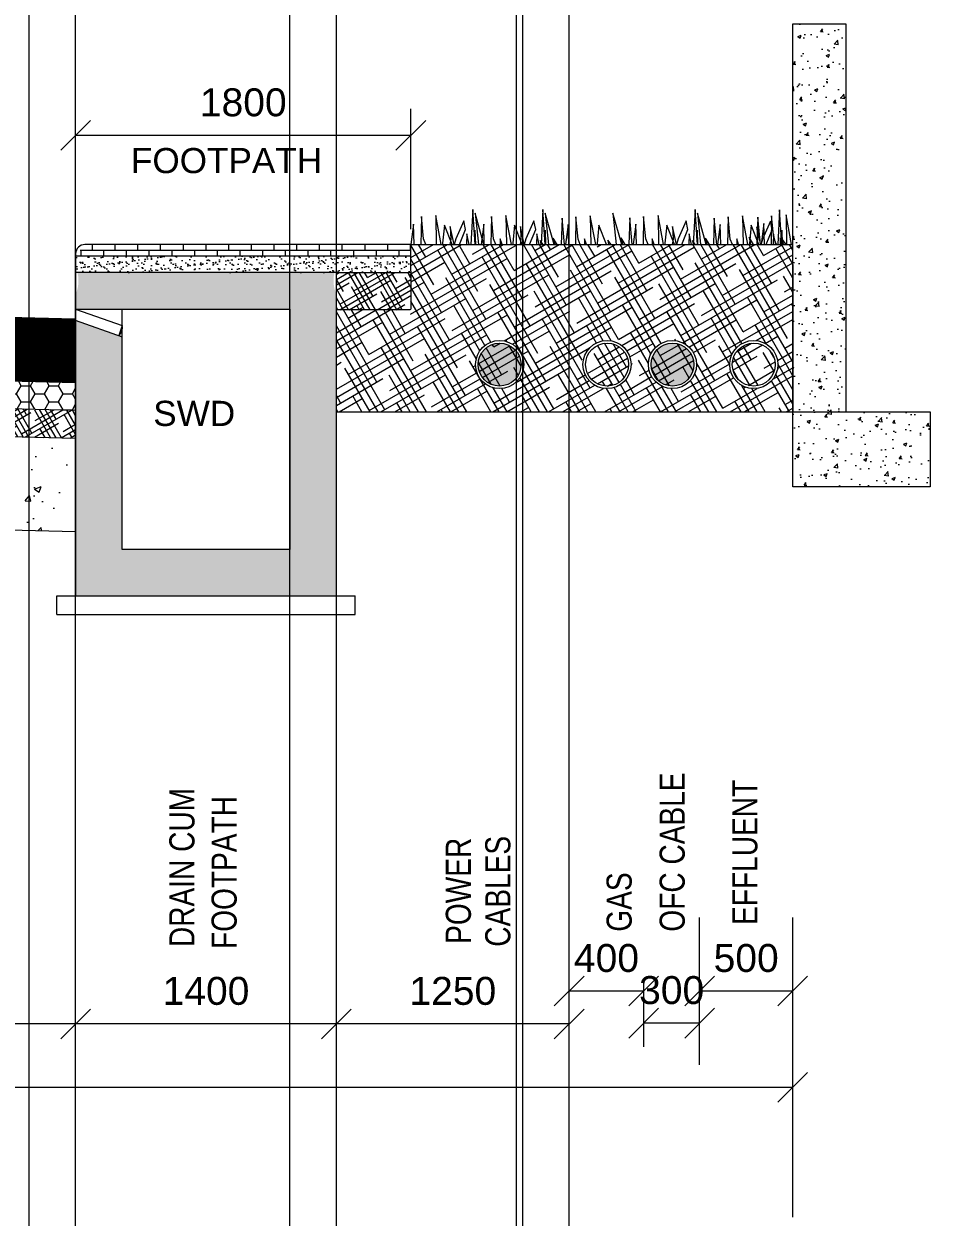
# Model space of a CAD drawing. Header units: inches. Extents: x 1863003 to 1881330, y 133141 to 515800.
# Drawn here: x 1875615 to 1880480, y 338848 to 345256 of the extents above; entities that cross this region are included whole.
import ezdxf

# ---------------------------------------------------------------- set-up
doc = ezdxf.new("R2010")
doc.units = ezdxf.units.IN
doc.header["$MEASUREMENT"] = 0
doc.layers.get('0').update_dxf_attribs({"color": 4, "linetype": 'ELEC_LINE', "lineweight": 13})
doc.layers.get('Defpoints').update_dxf_attribs({"lineweight": 13})
for name, color, linetype, lineweight in [('DIM', 7, 'Continuous', 13), ('DIMEN', 7, 'Continuous', 13), ('HATCH', 252, 'Continuous', 13)]:
    doc.layers.add(name, color=color, linetype=linetype, lineweight=lineweight)
doc.styles.add('ARIAL', font='arial.ttf')
doc.styles.get("Standard").update_dxf_attribs({"font": 'romans.shx'})
doc.linetypes.add('ELEC_LINE', pattern='A,12.7,-5.08,["EL",Standard,S=2.54,R=0,X=-2.54,Y=-1.27],-5.08', length=22.86)
doc.dimstyles.get("Standard").update_dxf_attribs({"dimtxt": 180, "dimasz": 160, "dimexe": 50, "dimexo": 50, "dimgap": 100, "dimtad": 1, "dimdec": 0, "dimzin": 0, "dimdsep": 46, "dimtxsty": 'ARIAL', "dimcen": 0.09, "dimclrd": 256, "dimclre": 256, "dimclrt": 256, "dimadec": 0, "dimazin": 0, "dimtm": 1e-09, "dimtfac": 1, "dimtdec": 0, "dimtofl": 0, "dimtmove": 0, "dimatfit": 3, "dimfxl": 0, "dimtolj": 1, "dimtzin": 0, "dimlwd": 9, "dimlwe": -1, "dimarcsym": 0})

# ---------------------------------------------------------------- blocks, each defined once
blk = doc.blocks.new('_Oblique')
at = {"color": 0, "linetype": 'ByBlock', "lineweight": -2}
blk.add_line((-0.5, -0.5), (0.5, 0.5), dxfattribs=at)
blk = doc.blocks.new('*D115')
at = {"layer": 'Defpoints', "color": 0, "ltscale": 0.02}
for p in [(1878942.303417261, 339889.9065007608), (1878942.303417261, 339713.2693929845), (1879242.303417261, 339713.2693929845)]:
    blk.add_point(p, dxfattribs=at)
at = {"layer": 'DIMEN', "ltscale": 0.02}
for p, q in [((1878942.303417261, 339763.2693929845), (1878942.303417261, 339939.9065007608)), ((1879242.303417261, 339763.2693929845), (1879242.303417261, 339939.9065007608))]:
    blk.add_line(p, q, dxfattribs=at)
at = {"layer": 'DIMEN', "lineweight": 9, "ltscale": 0.02}
blk.add_line((1879242.303417261, 339889.9065007608), (1878942.303417261, 339889.9065007608), dxfattribs=at)
at = {"layer": 'DIMEN', "lineweight": 9, "ltscale": 0.02, "xscale": 160, "yscale": 160, "zscale": 160, "rotation": 180}
blk.add_blockref('_Oblique', (1878942.303417261, 339889.9065007608), dxfattribs=at)
at = {"layer": 'DIMEN', "lineweight": 9, "ltscale": 0.02, "xscale": 160, "yscale": 160, "zscale": 160}
blk.add_blockref('_Oblique', (1879242.303417261, 339889.9065007608), dxfattribs=at)
at = {"layer": 'DIMEN', "ltscale": 0.02, "insert": (1879092.303417261, 340066.543608537), "char_height": 150, "attachment_point": 5, "style": 'ARIAL'}
blk.add_mtext('\\A1;300', dxfattribs=at)
blk = doc.blocks.new('*D116')
at = {"layer": 'Defpoints', "color": 0, "ltscale": 0.02}
for p in [(1875892.303417261, 339885.6037509374), (1875892.303417261, 339885.6037509374), (1877292.303417261, 339885.6037509374)]:
    blk.add_point(p, dxfattribs=at)
at = {"layer": 'DIMEN', "lineweight": 9, "ltscale": 0.02}
blk.add_line((1877292.303417261, 339885.6037509374), (1875892.303417261, 339885.6037509374), dxfattribs=at)
at = {"layer": 'DIMEN', "lineweight": 9, "ltscale": 0.02, "xscale": 160, "yscale": 160, "zscale": 160, "rotation": 180}
blk.add_blockref('_Oblique', (1875892.303417261, 339885.6037509374), dxfattribs=at)
at = {"layer": 'DIMEN', "lineweight": 9, "ltscale": 0.02, "xscale": 160, "yscale": 160, "zscale": 160}
blk.add_blockref('_Oblique', (1877292.303417261, 339885.6037509374), dxfattribs=at)
at = {"layer": 'DIMEN', "ltscale": 0.02, "insert": (1876592.303417261, 340062.1896990956), "char_height": 150, "attachment_point": 5, "style": 'ARIAL'}
blk.add_mtext('\\A1;1400', dxfattribs=at)
blk = doc.blocks.new('*D117')
at = {"layer": 'Defpoints', "color": 0, "ltscale": 0.02}
for p in [(1868892.303417261, 339885.6037509374), (1868892.303417261, 339885.6037509374), (1875892.303417261, 339885.6037509374)]:
    blk.add_point(p, dxfattribs=at)
at = {"layer": 'DIMEN', "lineweight": 9, "ltscale": 0.02}
blk.add_line((1875892.303417261, 339885.6037509374), (1868892.303417261, 339885.6037509374), dxfattribs=at)
at = {"layer": 'DIMEN', "lineweight": 9, "ltscale": 0.02, "xscale": 160, "yscale": 160, "zscale": 160, "rotation": 180}
blk.add_blockref('_Oblique', (1868892.303417261, 339885.6037509374), dxfattribs=at)
at = {"layer": 'DIMEN', "lineweight": 9, "ltscale": 0.02, "xscale": 160, "yscale": 160, "zscale": 160}
blk.add_blockref('_Oblique', (1875892.303417261, 339885.6037509374), dxfattribs=at)
at = {"layer": 'DIMEN', "ltscale": 0.02, "insert": (1872392.303417261, 340062.1896990956), "char_height": 150, "attachment_point": 5, "style": 'ARIAL'}
blk.add_mtext('\\A1;7000', dxfattribs=at)
blk = doc.blocks.new('*D119')
at = {"layer": 'Defpoints', "color": 0, "ltscale": 0.02}
for p in [(1879742.303417261, 339545.3241603262), (1863742.303417261, 339367.7150198078), (1879742.303417261, 339367.7150198078)]:
    blk.add_point(p, dxfattribs=at)
at = {"layer": 'DIMEN', "ltscale": 0.02}
for p, q in [((1863742.303417261, 339417.7150198078), (1863742.303417261, 339595.3241603262)), ((1879742.303417261, 339417.7150198078), (1879742.303417261, 339595.3241603262))]:
    blk.add_line(p, q, dxfattribs=at)
at = {"layer": 'DIMEN', "lineweight": 9, "ltscale": 0.02}
blk.add_line((1863742.303417261, 339545.3241603262), (1879742.303417261, 339545.3241603262), dxfattribs=at)
at = {"layer": 'DIMEN', "lineweight": 9, "ltscale": 0.02, "xscale": 160, "yscale": 160, "zscale": 160, "rotation": 180}
blk.add_blockref('_Oblique', (1863742.303417261, 339545.3241603262), dxfattribs=at)
at = {"layer": 'DIMEN', "lineweight": 9, "ltscale": 0.02, "xscale": 160, "yscale": 160, "zscale": 160}
blk.add_blockref('_Oblique', (1879742.303417261, 339545.3241603262), dxfattribs=at)
at = {"layer": 'DIMEN', "ltscale": 0.02, "insert": (1872392.303417261, 339722.9333008446), "char_height": 150, "attachment_point": 5, "style": 'ARIAL'}
blk.add_mtext('\\A1;16000 ROW', dxfattribs=at)
blk = doc.blocks.new('*D120')
at = {"layer": 'Defpoints', "color": 0, "ltscale": 0.02}
for p in [(1878542.303417261, 340062.1896990956), (1878542.303417261, 339885.6037509374), (1878942.303417261, 339885.6037509374)]:
    blk.add_point(p, dxfattribs=at)
at = {"layer": 'DIMEN', "ltscale": 0.02}
for p, q in [((1878542.303417261, 339935.6037509374), (1878542.303417261, 340112.1896990956)), ((1878942.303417261, 339935.6037509374), (1878942.303417261, 340112.1896990956))]:
    blk.add_line(p, q, dxfattribs=at)
at = {"layer": 'DIMEN', "lineweight": 9, "ltscale": 0.02}
blk.add_line((1878942.303417261, 340062.1896990956), (1878542.303417261, 340062.1896990956), dxfattribs=at)
at = {"layer": 'DIMEN', "lineweight": 9, "ltscale": 0.02, "xscale": 160, "yscale": 160, "zscale": 160, "rotation": 180}
blk.add_blockref('_Oblique', (1878542.303417261, 340062.1896990956), dxfattribs=at)
at = {"layer": 'DIMEN', "lineweight": 9, "ltscale": 0.02, "xscale": 160, "yscale": 160, "zscale": 160}
blk.add_blockref('_Oblique', (1878942.303417261, 340062.1896990956), dxfattribs=at)
at = {"layer": 'DIMEN', "ltscale": 0.02, "insert": (1878742.303417261, 340238.7756472538), "char_height": 150, "attachment_point": 5, "style": 'ARIAL'}
blk.add_mtext('\\A1;400', dxfattribs=at)
blk = doc.blocks.new('*D121')
at = {"layer": 'Defpoints', "color": 0, "ltscale": 0.02}
for p in [(1877292.303417261, 339885.6037509374), (1877292.303417261, 339885.6037509374), (1878542.303417261, 339885.6037509374)]:
    blk.add_point(p, dxfattribs=at)
at = {"layer": 'DIMEN', "lineweight": 9, "ltscale": 0.02}
blk.add_line((1878542.303417261, 339885.6037509374), (1877292.303417261, 339885.6037509374), dxfattribs=at)
at = {"layer": 'DIMEN', "lineweight": 9, "ltscale": 0.02, "xscale": 160, "yscale": 160, "zscale": 160, "rotation": 180}
blk.add_blockref('_Oblique', (1877292.303417261, 339885.6037509374), dxfattribs=at)
at = {"layer": 'DIMEN', "lineweight": 9, "ltscale": 0.02, "xscale": 160, "yscale": 160, "zscale": 160}
blk.add_blockref('_Oblique', (1878542.303417261, 339885.6037509374), dxfattribs=at)
at = {"layer": 'DIMEN', "ltscale": 0.02, "insert": (1877917.303417261, 340062.1896990956), "char_height": 150, "attachment_point": 5, "style": 'ARIAL'}
blk.add_mtext('\\A1;1250', dxfattribs=at)
blk = doc.blocks.new('*D114')
at = {"layer": 'Defpoints', "color": 0, "ltscale": 0.02}
for p in [(1879242.303417261, 340062.1896990956), (1879242.303417261, 339885.6037509374), (1879742.303417261, 339885.6037509374)]:
    blk.add_point(p, dxfattribs=at)
at = {"layer": 'DIMEN', "ltscale": 0.02}
for p, q in [((1879242.303417261, 339935.6037509374), (1879242.303417261, 340112.1896990956)), ((1879742.303417261, 339935.6037509374), (1879742.303417261, 340112.1896990956))]:
    blk.add_line(p, q, dxfattribs=at)
at = {"layer": 'DIMEN', "lineweight": 9, "ltscale": 0.02}
blk.add_line((1879742.303417261, 340062.1896990956), (1879242.303417261, 340062.1896990956), dxfattribs=at)
at = {"layer": 'DIMEN', "lineweight": 9, "ltscale": 0.02, "xscale": 160, "yscale": 160, "zscale": 160, "rotation": 180}
blk.add_blockref('_Oblique', (1879242.303417261, 340062.1896990956), dxfattribs=at)
at = {"layer": 'DIMEN', "lineweight": 9, "ltscale": 0.02, "xscale": 160, "yscale": 160, "zscale": 160}
blk.add_blockref('_Oblique', (1879742.303417261, 340062.1896990956), dxfattribs=at)
at = {"layer": 'DIMEN', "ltscale": 0.02, "insert": (1879492.303417261, 340238.7756472538), "char_height": 150, "attachment_point": 5, "style": 'ARIAL'}
blk.add_mtext('\\A1;500', dxfattribs=at)
blk = doc.blocks.new('*D306')
at = {"layer": 'Defpoints', "color": 0, "ltscale": 0.02}
for p in [(1875892.303417261, 344657.1645420672), (1875892.303417261, 344556.5149259066), (1877692.303417261, 344556.5149259066)]:
    blk.add_point(p, dxfattribs=at)
at = {"layer": 'DIMEN', "ltscale": 0.02}
for p, q in [((1875892.303417261, 344606.5149259066), (1875892.303417261, 344707.1645420672)), ((1877692.303417261, 344606.5149259066), (1877692.303417261, 344707.1645420672))]:
    blk.add_line(p, q, dxfattribs=at)
at = {"layer": 'DIMEN', "lineweight": 9, "ltscale": 0.02}
blk.add_line((1877692.303417261, 344657.1645420672), (1875892.303417261, 344657.1645420672), dxfattribs=at)
at = {"layer": 'DIMEN', "lineweight": 9, "ltscale": 0.02, "xscale": 160, "yscale": 160, "zscale": 160, "rotation": 180}
blk.add_blockref('_Oblique', (1875892.303417261, 344657.1645420672), dxfattribs=at)
at = {"layer": 'DIMEN', "lineweight": 9, "ltscale": 0.02, "xscale": 160, "yscale": 160, "zscale": 160}
blk.add_blockref('_Oblique', (1877692.303417261, 344657.1645420672), dxfattribs=at)
at = {"layer": 'DIMEN', "ltscale": 0.02, "insert": (1876792.303417261, 344833.7504902254), "char_height": 150, "attachment_point": 5, "style": 'ARIAL'}
blk.add_mtext('\\A1;1800', dxfattribs=at)

msp = doc.modelspace()

# ---------------------------------------------------------------- hatches: boundary and pattern name
at = {"layer": 'DIM', "linetype": 'Continuous'}
h = msp.add_hatch(dxfattribs=at)
h.set_pattern_fill('AR-CONC')
h.set_pattern_definition([(49.99999999999999, (250, -168358.0687689246), (182.184668996004, -15.93908553890309), [19.05, -209.55]), (355, (250, -168358.0687689246), (-35.24342142496934, 191.0568452390351), [15.24, -167.64058417]), (100.4514447, (265.1820070000831, -168359.3970224246), (146.9412470903533, 175.1177519121951), [16.19000879999999, -178.0902445999999]), (46.18420000000001, (250, -168307.2687689246), (271.0790408921299, -42.04232793272715), [28.575, -314.325]), (96.63555760999992, (272.5899000000209, -168310.7722689246), (237.404134051503, 247.4261245977215), [24.28502314, -267.13560816]), (351.1841511700001, (250, -168307.2687689246), (237.404134064977, 247.4261245855326), [22.85996707, -251.45973192]), (21, (275.3999999999069, -168319.9687689246), (151.6143912691325, -102.2651981870876), [19.05, -209.55]), (326.0000000000001, (275.3999999999069, -168319.9687689246), (61.80202834764707, 184.1879661223193), [15.24, -167.64]), (71.45144499999999, (288.0345326000825, -168328.4908688246), (213.4164192787161, 81.92276888590524), [16.1900088, -178.0899376]), (37.50000000000001, (250, -168358.0687689246), (3.088603250591817, 84.55503887315311), [0, -165.608, 0, -170.18, 0, -168.275]), (7.499999999999999, (250, -168358.0687689246), (66.81966251030575, 100.1805748181195), [0, -97.02799999999999, 0, -161.798, 0, -64.135]), (327.5, (193.3580000000075, -168358.0687689246), (135.5905951668714, -5.728743992673444), [0, -63.5, 0, -198.12, 0, -262.89]), (317.5, (167.9580000001006, -168358.0687689246), (148.129181386018, 25.42649103333303), [0, -82.55, 0, -131.572, 0, -186.69])])
h.paths.add_polyline_path([(1880026.77256499, 345256.0747308669), (1879742.303417261, 345256.0747308669), (1879742.303417261, 344127.3418137106), (1879748.777303586, 344197.652126281), (1879742.303417261, 343975.5923745123), (1879742.303417261, 343172.0867245026), (1880026.77256499, 343172.0867245026)])
h.paths.add_polyline_path([(1880479.828695668, 343172.0867245026), (1879742.303417261, 343172.0867245026), (1879742.303417261, 342769.6645288217), (1880479.828695668, 342769.6645288217)])
h = msp.add_hatch(dxfattribs=at)
h.set_pattern_fill('AR-BRSTD', scale=0.6)
h.set_pattern_definition([(0, (0, -168250.4582871517), (0, 40.64508), []), (90, (0, -168250.4582871517), (-60.95999999999999, 40.64508), [40.64508, -40.64508])])
h.paths.add_polyline_path([(1875892.303417261, 344011.17926021), (1875942.303417261, 344071.17926021), (1877692.303417261, 344071.17926021), (1877692.303417261, 344011.17926021)])
at = {"layer": 'DIM', "linetype": 'Continuous', "ltscale": 0.02}
h = msp.add_hatch(dxfattribs=at)
h.set_pattern_fill('HOUND', color=31, scale=600, angle=30, style=0)
h.set_pattern_definition([(29.99999999999999, (0, 150), (111.1538105676658, 107.4759526419164), [600, -300]), (120, (0, 150), (42.52404735808353, -148.6538105676658), [599.9999999999998, -299.9999999999999])])
h.paths.add_polyline_path([(1879742.303417261, 344071.17926021), (1879571.63528039, 344071.17926021), (1879571.075104623, 344069.1447245228), (1879570.639627439, 344071.17926021), (1879117.999506459, 344071.17926021), (1879117.782690672, 344070.3917940537), (1879117.614139416, 344071.17926021), (1878301.19825132, 344071.17926021), (1878300.981435532, 344070.3917940537), (1878300.812884276, 344071.17926021), (1877692.303417261, 344071.17926021), (1877692.303417261, 343928.7897419828), (1877692.303417261, 343729.7711741073, -0.4142135623730951), (1877682.303417261, 343719.7711741073), (1877292.303417261, 343719.7711741073), (1877292.303417261, 343172.0867245026), (1879742.303417261, 343172.0867245026)])
h.paths.add_polyline_path([(1878874.481868698, 343426.482440897, -1), (1878616.041075208, 343426.482440897, -1)], flags=16)
h.paths.add_polyline_path([(1878860.477804781, 343426.482440897, -1), (1878630.045139126, 343426.482440897, -1)], flags=0)
h.paths.add_polyline_path([(1878297.758260946, 343426.482440897, -1), (1878039.317467456, 343426.482440897, -1)], flags=16)
h.paths.add_polyline_path([(1878283.754197028, 343426.482440897, -1), (1878053.321531373, 343426.482440897, -1)], flags=0)
h.paths.add_polyline_path([(1879225.815088926, 343426.482440897, -1), (1878967.374295436, 343426.482440897, -1)], flags=16)
h.paths.add_polyline_path([(1879211.811025009, 343426.482440897, -1), (1878981.378359353, 343426.482440897, -1)], flags=0)
h.paths.add_polyline_path([(1879662.209458101, 343426.482440897, -1), (1879403.768664612, 343426.482440897, -1)], flags=16)
h.paths.add_polyline_path([(1879648.205394184, 343426.482440897, -1), (1879417.772728529, 343426.482440897, -1)], flags=0)
at = {"layer": 'DIM', "linetype": 'Continuous'}
h = msp.add_hatch(dxfattribs=at)
h.set_pattern_fill('AR-SAND')
h.set_pattern_definition([(37.50000000000001, (0, -168250.4582871517), (-1.600031295984046, 48.94132373293424), [0, -38.608, 0, -43.18, 0, -41.275]), (7.499999999999999, (0, -168250.4582871517), (44.95232831380027, 71.68251005683543), [0, -20.828, 0, -34.798, 0, -13.335]), (327.5, (-31.24200000008568, -168250.4582871517), (79.0992370241458, 0.1437184678545762), [0, -12.7, 0, -45.72, 0, -59.69]), (317.5, (-31.24200000008568, -168250.4582871517), (76.35564524722972, 22.29293232572163), [0, -6.35, 0, -29.972, 0, -34.29])])
h.paths.add_polyline_path([(1875892.303417261, 343921.1792602099), (1875892.303417261, 344011.1792602099), (1877692.303417261, 344011.17926021), (1877692.303417261, 343921.17926021)])
h = msp.add_hatch(dxfattribs=at)
h.set_pattern_fill('AR-CONC', scale=10)
h.set_pattern_definition([(49.99999999999999, (0, -168508.0687689246), (71.72601826007535, -6.275213498259511), [7.5, -82.5]), (355, (0, -168508.0687689246), (-13.8751333613, 75.21921337000119), [6, -66]), (100.45144446, (5.9771681, -168508.5917033246), (57.8508846727112, 68.94399909686294), [6.374019199999995, -70.11421119999993]), (46.18420000000001, (0, -168488.0687689246), (106.7241330671572, -16.55192807930765), [11.25, -123.75]), (96.63563549, (8.8936745, -168489.4480996246), (93.46619456742283, 97.41186007745505), [9.5610342, -105.171376]), (351.1841639899999, (0, -168488.0687689246), (93.46619450547732, 97.41186002699902), [9, -99.0000001]), (21, (10, -168493.0687689246), (59.69070521184616, -40.26188906653388), [7.5, -82.5]), (326.0000000000001, (10, -168493.0687689246), (24.33153319215817, 72.5150045046853), [6, -66]), (71.45144474, (14.9742254, -168496.4239263246), (84.02223767299711, 32.25311528063538), [6.374019000000001, -70.1142112]), (37.50000000000001, (0, -168508.0687689246), (1.215985531729067, 33.28938538313115), [0, -65.19999999999999, 0, -67, 0, -66.25]), (7.499999999999999, (0, -168508.0687689246), (26.30695374421486, 39.44117118823603), [0, -38.2, 0, -63.7, 0, -25.25]), (327.5, (-22.3, -168508.0687689246), (53.3822436172409, -2.255487173437976), [0, -25, 0, -78, 0, -103.5]), (317.5, (-32.3, -168508.0687689246), (58.31861693423862, 10.01049823323177), [0, -32.5, 0, -51.8, 0, -73.5])])
edge = h.paths.add_edge_path()
edge.add_line((1876142.303417261, 343575.3328037062), (1875892.303417261, 343663.5687784371))
edge.add_line((1875892.303417261, 343663.5687784371), (1875892.303417261, 342184.0307260546))
edge.add_line((1875892.303417261, 342184.0307260546), (1877292.303417261, 342184.0307260546))
edge.add_line((1877292.303417261, 342184.0307260546), (1877292.303417261, 343803.5687784371))
edge.add_arc((1877459.64968594, 343877.028008159), 182.7594924270713, 166.0201188885562, 203.6998144573978, ccw=False)
edge.add_line((1877282.303417261, 343921.17926021), (1875902.303417261, 343921.17926021))
edge.add_arc((1875724.957148584, 343877.0280081581), 182.7594924245774, -23.699814457440596, 13.979881111921088, ccw=False)
edge.add_line((1875892.303417261, 343803.5687784371), (1875892.303417261, 343723.6428217614))
edge.add_line((1875892.303417261, 343723.6428217614), (1877042.303417261, 343723.6428217614))
edge.add_line((1877042.303417261, 343723.6428217614), (1877042.303417261, 342434.0307260546))
edge.add_line((1877042.303417261, 342434.0307260546), (1876142.303417261, 342434.0307260546))
edge.add_line((1876142.303417261, 342434.0307260546), (1876142.303417261, 343575.3328037062))
edge = h.paths.add_edge_path()
edge.add_line((1868892.303417261, 343663.5687784371), (1868642.303417261, 343575.3328037062))
edge.add_line((1868642.303417261, 343575.3328037062), (1868642.303417261, 342434.0307260546))
edge.add_line((1868642.303417261, 342434.0307260546), (1867742.303417261, 342434.0307260546))
edge.add_line((1867742.303417261, 342434.0307260546), (1867742.303417261, 343723.6428217614))
edge.add_line((1867742.303417261, 343723.6428217614), (1868892.303417261, 343723.6428217614))
edge.add_line((1868892.303417261, 343723.6428217614), (1868892.303417261, 343803.5687784371))
edge.add_arc((1869099.940649027, 343893.7170715102), 226.3623969641322, 164.0402062105401, 203.4686763534831, ccw=False)
edge.add_line((1868882.303417261, 343955.9582966642), (1867502.303417261, 343955.9582966642))
edge.add_arc((1867284.666185495, 343893.7170715102), 226.3623969641368, -23.46867635348309, 15.959793789459923, ccw=False)
edge.add_line((1867492.303417261, 343803.5687784371), (1867492.303417261, 342184.0307260546))
edge.add_line((1867492.303417261, 342184.0307260546), (1868892.303417261, 342184.0307260546))
edge.add_line((1868892.303417261, 342184.0307260546), (1868892.303417261, 343663.5687784371))
at = {"layer": 'DIM', "linetype": 'Continuous', "ltscale": 0.02}
h = msp.add_hatch(dxfattribs=at)
h.set_pattern_fill('HOUND', color=130, scale=400, angle=30, style=0)
h.set_pattern_definition([(29.99999999999999, (0, -168250.4582871517), (74.10254037844388, 71.65063509461096), [400, -200]), (120, (0, -168250.4582871517), (28.34936490538902, -99.10254037844388), [399.9999999999995, -199.9999999999998])])
h.paths.add_polyline_path([(1877292.303417261, 343721.17926021), (1877292.303417261, 343921.17926021), (1877692.303417261, 343921.17926021), (1877692.303417261, 343892.3421299394), (1877692.303417261, 343721.17926021)])
at = {"layer": 'DIM', "linetype": 'Continuous'}
h = msp.add_hatch(color=7, dxfattribs=at)
h.dxf.hatch_style = 1
h.paths.add_polyline_path([(1878053.321531373, 343426.482440897, 1), (1878283.754197028, 343426.482440897, 1)])
h = msp.add_hatch(color=7, dxfattribs=at)
h.dxf.hatch_style = 1
h.paths.add_polyline_path([(1878981.378359353, 343426.482440897, 1), (1879211.811025009, 343426.482440897, 1)])
at = {"layer": 'DIM', "linetype": 'Continuous', "ltscale": 0.02}
h = msp.add_hatch(dxfattribs=at)
h.set_pattern_fill('HONEY', color=31, scale=400, style=0)
h.set_pattern_definition([(0, (0, -168508.0687689246), (75, 43.30127018922193), [50, -100]), (120, (0, -168508.0687689246), (-74.99999999999997, 43.30127018922194), [49.99999999999998, -99.99999999999996]), (59.99999999999999, (0, -168508.0687689246), (1.665334536937735e-14, 86.60254037844388), [-100, 50])])
h.paths.add_polyline_path([(1872392.303417261, 343418.6061174655), (1872392.303417261, 343268.5592142512), (1875892.303417261, 343181.0260430433), (1875892.303417261, 343331.0729462576)])
h = msp.add_hatch(dxfattribs=at)
h.set_pattern_fill('HOUND', color=130, scale=400, angle=30, style=0)
h.set_pattern_definition([(29.99999999999999, (0, -168508.0687689246), (74.10254037844388, 71.65063509461096), [400, -200]), (120, (0, -168508.0687689246), (28.34936490538902, -99.10254037844388), [399.9999999999998, -199.9999999999999])])
h.paths.add_polyline_path([(1872392.303417261, 343268.5592142512), (1872392.303417261, 343118.5123110369), (1875892.303417261, 343030.9791398291), (1875892.303417261, 343181.0260430433)])
h = msp.add_hatch(dxfattribs=at)
h.set_pattern_fill('AR-CONC', scale=50, style=0)
h.set_pattern_definition([(49.99999999999999, (0, -168508.0687689246), (358.6300913003767, -31.37606749129755), [37.5, -412.5]), (355, (0, -168508.0687689246), (-69.3756668065, 376.0960668500059), [30, -330]), (100.45144446, (29.8858405, -168510.6834409246), (289.254423363556, 344.7199954843147), [31.87009599999999, -350.5710559999998]), (46.18420000000001, (0, -168408.0687689246), (533.6206653357862, -82.75964039653827), [56.25, -618.75]), (96.63563549, (44.4683725, -168414.9654224246), (467.3309728371142, 487.0593003872752), [47.805171, -525.8568799999999]), (351.1841639899999, (0, -168408.0687689246), (467.3309725273866, 487.0593001349951), [45, -495.0000004999999]), (21, (50, -168433.0687689246), (298.4535260592309, -201.3094453326694), [37.5, -412.5]), (326.0000000000001, (50, -168433.0687689246), (121.6576659607909, 362.5750225234265), [30, -330]), (71.45144474, (74.871127, -168449.8445559246), (420.1111883649855, 161.2655764031769), [31.870095, -350.571056]), (37.50000000000001, (0, -168508.0687689246), (6.079927658645334, 166.4469269156558), [0, -326, 0, -335, 0, -331.25]), (7.499999999999999, (0, -168508.0687689246), (131.5347687210743, 197.2058559411801), [0, -191, 0, -318.5, 0, -126.25]), (327.5, (-111.5, -168508.0687689246), (266.9112180862045, -11.27743586718988), [0, -125, 0, -390, 0, -517.5]), (317.5, (-161.5, -168508.0687689246), (291.5930846711931, 50.05249116615887), [0, -162.5, 0, -259, 0, -367.5])])
h.paths.add_polyline_path([(1875892.303417261, 343030.9791398291), (1872392.303417261, 343118.5123110369), (1872392.303417261, 342618.3559669893), (1875892.303417261, 342530.8227957814)])
at = {"layer": 'HATCH', "linetype": 'Continuous', "ltscale": 0.02}
h = msp.add_hatch(dxfattribs=at)
h.set_pattern_fill('ANSI31', color=141, scale=10)
h.set_pattern_definition([(45, (0, -168508.0687689246), (-0.8838834764831844, 0.8838834764831844), [])])
h.paths.add_polyline_path([(1875892.303417261, 343663.5687784371), (1875892.303417261, 343671.17926021), (1872392.303417261, 343758.7124314178), (1872392.303417261, 343418.6061174655), (1875892.303417261, 343331.0729462576)])

# ---------------------------------------------------------------- linework, layer by layer
at = {"color": 7, "linetype": 'Continuous', "ltscale": 0.02}
msp.add_line((1877292.303417261, 342184.0307260546), (1877292.303417261, 343921.17926021), dxfattribs=at)
at = {"color": 8, "linetype": 'Continuous', "ltscale": 0.02}
for p in [(1875642.303417261, 502880.9297705453), (1875642.303417261, 502880.9297705453), (1875892.303417261, 502880.9297705453), (1877042.303417261, 502880.9297705453), (1877292.303417261, 500369.9108982697), (1878259.153346671, 500590.1132772009), (1878293.434488517, 500590.1132772009), (1878542.303417261, 500369.9108982697)]:
    msp.add_xline(p, (0, 1), dxfattribs=at)
at = {"color": 66, "linetype": 'Continuous', "lineweight": 9, "ltscale": 0.25, "flags": 128}
for points in [[(1878037.057003505, 344071.17926021), (1878024.544562902, 344258.8088515004), (1878014.898497508, 344071.17926021)], [(1878084.720612065, 344071.17926021), (1878037.054724233, 344238.9610334975), (1878054.383969459, 344071.17926021)], [(1878413.642767376, 344071.17926021), (1878401.130326773, 344258.8088515004), (1878391.484261379, 344071.17926021)], [(1878461.306375936, 344071.17926021), (1878413.640488104, 344238.9610334975), (1878430.96973333, 344071.17926021)], [(1878825.169502785, 344071.17926021), (1878777.149329292, 344240.2081030284), (1878794.607377387, 344071.17926021)], [(1879230.444022516, 344071.17926021), (1879217.931581912, 344258.8088515004), (1879208.285516519, 344071.17926021)], [(1879278.107631076, 344071.17926021), (1879230.441743244, 344238.9610334975), (1879247.77098847, 344071.17926021)], [(1879683.653273235, 344071.17926021), (1879671.223995864, 344257.5617819695), (1879661.642042502, 344071.17926021)], [(1879736.144305287, 344071.17926021), (1879706.161919771, 344231.1789474173), (1879709.302371161, 344071.17926021)], [(1877709.82154828, 344071.17926021), (1877706.749419381, 344180.6741752906), (1877692.303417261, 344071.17926021)], [(1877772.338169164, 344071.17926021), (1877760.016541506, 344101.6692329796), (1877748.347358483, 344221.3484074206), (1877745.307334009, 344071.17926021)], [(1877854.913665115, 344071.17926021), (1877825.676260342, 344227.203390306), (1877828.738680056, 344071.17926021)], [(1877913.314431336, 344071.17926021), (1877872.252666116, 344175.8128365689), (1877862.725525122, 344078.4352541609), (1877862.302242993, 344071.17926021)], [(1877952.977414711, 344071.17926021), (1877985.871612688, 344151.5251149494), (1877975.973722777, 344198.3831166403), (1877933.045870802, 344101.8089668474), (1877924.395671661, 344070.3917940537), (1877903.681981364, 344167.1655027318), (1877906.753691021, 344099.8337722999), (1877902.049165274, 344071.17926021)], [(1878086.407312151, 344071.17926021), (1878083.335183252, 344180.6741752906), (1878068.889181132, 344071.17926021)], [(1878148.923933035, 344071.17926021), (1878136.602305377, 344101.6692329796), (1878124.933122354, 344221.3484074206), (1878121.89309788, 344071.17926021)], [(1878231.499428986, 344071.17926021), (1878202.262024213, 344227.203390306), (1878205.324443927, 344071.17926021)], [(1878289.900195207, 344071.17926021), (1878248.838429986, 344175.8128365689), (1878239.311288993, 344078.4352541609), (1878238.888006864, 344071.17926021)], [(1878329.563178582, 344071.17926021), (1878362.457376559, 344151.5251149494), (1878352.559486648, 344198.3831166403), (1878309.631634673, 344101.8089668474), (1878300.981435532, 344070.3917940537), (1878280.267745235, 344167.1655027318), (1878283.339454892, 344099.8337722999), (1878278.634929145, 344071.17926021)], [(1878517.21395394, 344071.17926021), (1878504.068471703, 344212.839595906), (1878499.208223066, 344071.17926021)], [(1878539.664736731, 344071.17926021), (1878536.627597203, 344179.4271057597), (1878522.346124816, 344071.17926021)], [(1878601.712380436, 344071.17926021), (1878589.894719329, 344100.4221634488), (1878578.225536305, 344220.1013378896), (1878575.21075751, 344071.17926021)], [(1878684.558154234, 344071.17926021), (1878655.554438165, 344225.956320775), (1878658.592380573, 344071.17926021)], [(1878742.703216766, 344071.17926021), (1878702.130843938, 344174.565767038), (1878692.603702945, 344077.1881846299), (1878692.253169257, 344071.17926021)], [(1878880.838517926, 344071.17926021), (1878867.577312891, 344214.086665437), (1878862.674278332, 344071.17926021)], [(1878903.208567291, 344071.17926021), (1878900.136438391, 344180.6741752906), (1878885.690436272, 344071.17926021)], [(1878965.725188175, 344071.17926021), (1878953.403560517, 344101.6692329796), (1878941.734377494, 344221.3484074206), (1878938.69435302, 344071.17926021)], [(1879048.300684126, 344071.17926021), (1879019.063279353, 344227.203390306), (1879022.125699066, 344071.17926021)], [(1879106.701450347, 344071.17926021), (1879065.639685126, 344175.8128365689), (1879056.112544133, 344078.4352541609), (1879055.689262004, 344071.17926021)], [(1879146.364433722, 344071.17926021), (1879179.258631699, 344151.5251149494), (1879169.360741788, 344198.3831166403), (1879126.432889813, 344101.8089668474), (1879117.782690672, 344070.3917940537), (1879097.069000375, 344167.1655027318), (1879100.140710032, 344099.8337722999), (1879095.436184285, 344071.17926021)], [(1879334.01520908, 344071.17926021), (1879320.869726843, 344212.839595906), (1879316.009478206, 344071.17926021)], [(1879356.465991871, 344071.17926021), (1879353.428852343, 344179.4271057597), (1879339.147379956, 344071.17926021)], [(1879418.513635576, 344071.17926021), (1879406.695974468, 344100.4221634488), (1879395.026791445, 344220.1013378896), (1879392.012012649, 344071.17926021)], [(1879501.359409374, 344071.17926021), (1879472.355693305, 344225.956320775), (1879475.393635712, 344071.17926021)], [(1879559.504471906, 344071.17926021), (1879518.932099078, 344174.565767038), (1879509.404958085, 344077.1881846299), (1879509.054424396, 344071.17926021)], [(1879600.167407331, 344071.1792602101), (1879632.551045651, 344150.2780454186), (1879622.653155739, 344197.1360471093), (1879579.725303765, 344100.5618973165), (1879571.075104623, 344069.1447245228), (1879550.361414327, 344165.9184332008), (1879553.433123984, 344098.5867027689), (1879548.933343329, 344071.17926021)], [(1879568.306073292, 344071.17926021), (1879554.675953309, 344218.0622225483), (1879549.636520683, 344071.17926021)], [(1879590.418751006, 344071.17926021), (1879587.235078809, 344184.6497324021), (1879572.264569168, 344071.17926021)], [(1879654.430433323, 344071.17926021), (1879640.502200934, 344105.6447900911), (1879628.833017912, 344225.3239645319), (1879625.712512253, 344071.17926021)], [(1878005.022469018, 344071.17926021), (1877992.503287359, 344127.830154332), (1877990.894312775, 344071.17926021)], [(1878034.739794484, 344105.9268362685), (1878036.250047536, 344148.7081545779), (1878038.37366337, 344071.17926021)], [(1878182.120581787, 344071.17926021), (1878171.485999784, 344102.4849171478), (1878171.633886549, 344071.17926021)], [(1878381.608232889, 344071.17926021), (1878369.08905123, 344127.830154332), (1878367.480076646, 344071.17926021)], [(1878411.325558355, 344105.9268362685), (1878412.835811407, 344148.7081545779), (1878414.959427241, 344071.17926021)], [(1878478.025519259, 344071.17926021), (1878456.950884691, 344105.989807608), (1878464.281429848, 344071.17926021)], [(1878842.289348133, 344071.17926021), (1878820.459725878, 344107.2368771388), (1878828.052883957, 344071.17926021)], [(1878998.921836927, 344071.17926021), (1878988.287254924, 344102.4849171478), (1878988.435141689, 344071.17926021)], [(1879198.409488028, 344071.17926021), (1879185.89030637, 344127.830154332), (1879184.281331786, 344071.17926021)], [(1879228.126813495, 344105.9268362685), (1879229.637066547, 344148.7081545779), (1879231.760682381, 344071.17926021)], [(1879294.826774398, 344071.17926021), (1879273.75213983, 344105.989807608), (1879281.082684988, 344071.17926021)], [(1879531.79482842, 344071.1792602099), (1879507.558366296, 344111.2124342503), (1879515.98871319, 344071.17926021)], [(1879651.426314273, 344071.17926021), (1879639.182720322, 344126.5830848011), (1879637.609164475, 344071.17926021)], [(1879687.370980488, 344071.17926021), (1879675.385895342, 344106.4604742592), (1879675.552562492, 344071.17926021)], [(1879681.419227447, 344104.6797667376), (1879682.929480498, 344147.4610850469), (1879685.018937499, 344071.17926021)], [(1878402.195745529, 344071.17926021), (1878386.948246345, 344092.7150903328), (1878390.144449438, 344071.17926021)], [(1878634.989364214, 344071.17926021), (1878624.778413736, 344101.2378476169), (1878624.920409391, 344071.17926021)], [(1878766.587519557, 344071.17926021), (1878750.457087533, 344093.9621598638), (1878753.8383723, 344071.17926021)], [(1879218.997000669, 344071.17926021), (1879203.749501485, 344092.7150903328), (1879206.945704577, 344071.17926021)], [(1879451.790619354, 344071.17926021), (1879441.579668876, 344101.2378476169), (1879441.72166453, 344071.17926021)], [(1879706.500878677, 344071.1792602098), (1879687.555727951, 344097.9377169751), (1879691.527038171, 344071.17926021)]]:
    msp.add_lwpolyline(points, dxfattribs=at)
at = {"color": 7, "linetype": 'Continuous', "ltscale": 0.02}
msp.add_lwpolyline([(1877692.303417261, 344071.17926021), (1875942.303417261, 344071.17926021, 0.4142135623730951), (1875892.303417261, 344021.17926021), (1875892.303417261, 342184.0307260546)], format="xyb", dxfattribs=at)
for points in [[(1877692.303417261, 343928.7897419828), (1877692.303417261, 344071.17926021)], [(1877292.303417261, 343921.17926021), (1875892.303417261, 343921.17926021)], [(1875892.303417261, 343723.6428217614), (1877042.303417261, 343723.6428217614)], [(1877042.303417261, 343723.6428217614), (1877042.303417261, 342434.0307260546), (1876142.303417261, 342434.0307260546), (1876142.303417261, 343723.6428217614)], [(1875792.303417261, 342084.0307260546), (1875792.303417261, 342184.0307260546)], [(1875792.303417261, 342184.0307260546), (1877392.303417261, 342184.0307260546)], [(1877392.303417261, 342084.0307260546), (1877392.303417261, 342184.0307260546)], [(1875792.303417261, 342084.0307260546), (1877392.303417261, 342084.0307260546)]]:
    msp.add_lwpolyline(points, dxfattribs=at)
at = {"color": 6, "linetype": 'Continuous', "ltscale": 0.02}
for points in [[(1872392.303417261, 343758.7124314178), (1875892.303417261, 343671.17926021)], [(1872392.303417261, 343418.6061174655), (1875892.303417261, 343331.0729462576)], [(1872392.303417261, 343268.5592142512), (1875892.303417261, 343181.0260430433)], [(1872392.303417261, 343118.5123110369), (1875892.303417261, 343030.9791398291)], [(1872379.802587377, 342618.6686062128), (1875892.303417261, 342530.8227957814), (1875892.303417261, 342613.5687784371)]]:
    msp.add_lwpolyline(points, dxfattribs=at)
at = {"color": 8, "linetype": 'Continuous', "ltscale": 0.02}
for points in [[(1875892.303417261, 339665.4013720062), (1875892.303417261, 340457.761263533)], [(1877292.303417261, 339665.4013720062), (1877292.303417261, 340457.761263533)], [(1878542.303417261, 339665.4013720062), (1878542.303417261, 340457.761263533)], [(1879242.303417261, 339665.4013720062), (1879242.303417261, 340457.761263533)], [(1879742.303417261, 338848.2278184542), (1879742.303417261, 340457.761263533)]]:
    msp.add_lwpolyline(points, dxfattribs=at)
at = {"layer": 'DIM', "color": 7, "linetype": 'Continuous'}
for points in [[(1879742.303417261, 343172.0867245026), (1879742.303417261, 345256.0747308669), (1880026.77256499, 345256.0747308669), (1880026.77256499, 343172.0867245026)], [(1875892.303417261, 344011.17926021), (1877692.303417261, 344011.17926021)], [(1877292.303417261, 343921.17926021), (1877692.303417261, 343921.17926021)], [(1879742.303417261, 343963.5687784371), (1879742.303417261, 343172.0867245026)], [(1875892.303417261, 343723.6428217614), (1876142.303417261, 343635.4068470306)], [(1875890.398979853, 343664.240938001), (1876142.303417261, 343575.3328037062)], [(1876142.303417261, 343635.4068470306), (1876123.449296604, 343581.9872505615)], [(1877292.303417261, 343172.0867245026), (1879992.303417261, 343172.0867245026)], [(1879742.303417261, 343172.0867245026), (1880479.828695668, 343172.0867245026), (1880479.828695668, 342769.6645288217), (1879742.303417261, 342769.6645288217), (1879742.303417261, 343172.0867245026)]]:
    msp.add_lwpolyline(points, dxfattribs=at)
at = {"layer": 'DIM', "color": 8, "linetype": 'Continuous'}
for points in [[(1877692.303417261, 344153.4351939585), (1877692.303417261, 344799.5540602944)], [(1875892.303417261, 344011.3704838117), (1875892.303417261, 344657.4893501475)]]:
    msp.add_lwpolyline(points, dxfattribs=at)
at = {"layer": 'DIM', "color": 83, "linetype": 'Continuous'}
msp.add_lwpolyline([(1877692.303417261, 344071.17926021), (1879742.303417261, 344071.17926021)], dxfattribs=at)
at = {"layer": 'DIM', "color": 7, "linetype": 'Continuous'}
msp.add_lwpolyline([(1877692.303417261, 343928.7897419828), (1877692.303417261, 343729.7711741073, -0.4142135623730951), (1877682.303417261, 343719.7711741073), (1877292.303417261, 343719.7711741073)], format="xyb", dxfattribs=at)
for centre, radius in [((1878168.537864201, 343426.482440897), 129.2203967447354), ((1878168.537864201, 343426.482440897), 115.2163328276442), ((1879096.594692181, 343426.482440897), 129.2203967447354), ((1879096.594692181, 343426.482440897), 115.2163328276442)]:
    msp.add_circle(centre, radius, dxfattribs=at)
at = {"layer": 'DIM', "color": 4, "linetype": 'Continuous'}
for centre, radius in [((1878745.261471953, 343426.482440897), 129.2203967447354), ((1878745.261471953, 343426.482440897), 115.2163328276442), ((1879532.989061357, 343426.482440897), 129.2203967447354), ((1879532.989061357, 343426.482440897), 115.2163328276442)]:
    msp.add_circle(centre, radius, dxfattribs=at)
at = {"layer": 'DIM', "color": 7, "linetype": 'Continuous'}
msp.add_arc((1876093.608651007, 343622.5563460269), 50.36184703248711, 306.3363843024243, 14.7832686189516, dxfattribs=at)

# ---------------------------------------------------------------- texts
at = {"layer": 'DIMEN', "linetype": 'Continuous', "style": 'ARIAL'}
for s, p in [('FOOTPATH', (1876189.279645382, 344454.429231851)), ('SWD', (1876309.038733776, 343096.909564166))]:
    msp.add_text(s, height=135, dxfattribs=at).set_placement(p)
at = {"layer": 'DIMEN', "linetype": 'Continuous', "style": 'ARIAL', "width": 0.8}
for s, p in [('OFC CABLE', (1879162.530583704, 340381.2609094333)), ('EFFLUENT', (1879552.378417675, 340417.3415942436)), ('DRAIN CUM', (1876530.509199147, 340298.3661580821)), ('FOOTPATH', (1876757.000226287, 340288.3135782506)), ('POWER', (1878014.430735688, 340315.5472864227)), ('CABLES', (1878226.388752215, 340300.2063302842)), ('GAS', (1878877.756850328, 340381.0551034313))]:
    msp.add_text(s, height=135, rotation=90, dxfattribs=at).set_placement(p)

# ---------------------------------------------------------------- dimensions: what is measured, and where the dimension line sits
at = {"layer": 'DIMEN', "ltscale": 0.02}
for p1, p2, distance, picture, middle in [((1877692.303417261, 344556.5149259066), (1875892.303417261, 344556.5149259066), -100.64961616060464, '*D306', (1876792.303417261, 344833.7504902254)), ((1875892.303417261, 339885.6037509374), (1868892.303417261, 339885.6037509374), 0, '*D117', (1872392.303417261, 340062.1896990956)), ((1877292.303417261, 339885.6037509374), (1875892.303417261, 339885.6037509374), 0, '*D116', (1876592.303417261, 340062.1896990956)), ((1878542.303417261, 339885.6037509374), (1877292.303417261, 339885.6037509374), 0, '*D121', (1877917.303417261, 340062.1896990956))]:
    dim = msp.add_aligned_dim(p1=p1, p2=p2, distance=distance, dimstyle='Standard', override={"dimtxt": 150, "dimblk1": 'Oblique', "dimblk2": 'Oblique', "dimsah": 1}, dxfattribs=at)
    dim.commit()
    dim.dimension.update_dxf_attribs({"geometry": picture, "text_midpoint": middle})
for base, p1, p2, picture, middle in [((1878542.303417261, 340062.1896990956), (1878942.303417261, 339885.6037509374), (1878542.303417261, 339885.6037509374), '*D120', (1878742.303417261, 340062.1896990956)), ((1879242.303417261, 340062.1896990956), (1879742.303417261, 339885.6037509374), (1879242.303417261, 339885.6037509374), '*D114', (1879492.303417261, 340062.1896990956)), ((1878942.303417261, 339889.9065007608), (1879242.303417261, 339713.2693929845), (1878942.303417261, 339713.2693929845), '*D115', (1879092.303417261, 339889.9065007608))]:
    dim = msp.add_linear_dim(base=base, p1=p1, p2=p2, angle=180, dimstyle='Standard', override={"dimtxt": 150, "dimblk1": 'Oblique', "dimblk2": 'Oblique', "dimsah": 1}, dxfattribs=at)
    dim.commit()
    dim.dimension.update_dxf_attribs({"geometry": picture, "text_midpoint": middle, "dimtype": 161})
dim = msp.add_linear_dim(base=(1879742.303417261, 339545.3241603262), p1=(1863742.303417261, 339367.7150198078), p2=(1879742.303417261, 339367.7150198078), angle=0, text='<> ROW', dimstyle='Standard', override={"dimtxt": 150, "dimblk1": 'Oblique', "dimblk2": 'Oblique', "dimsah": 1}, dxfattribs=at)
dim.commit()
dim.dimension.update_dxf_attribs({"geometry": '*D119', "text_midpoint": (1872392.303417261, 339545.3241603262), "dimtype": 161})

doc.saveas('drawing.dxf')
